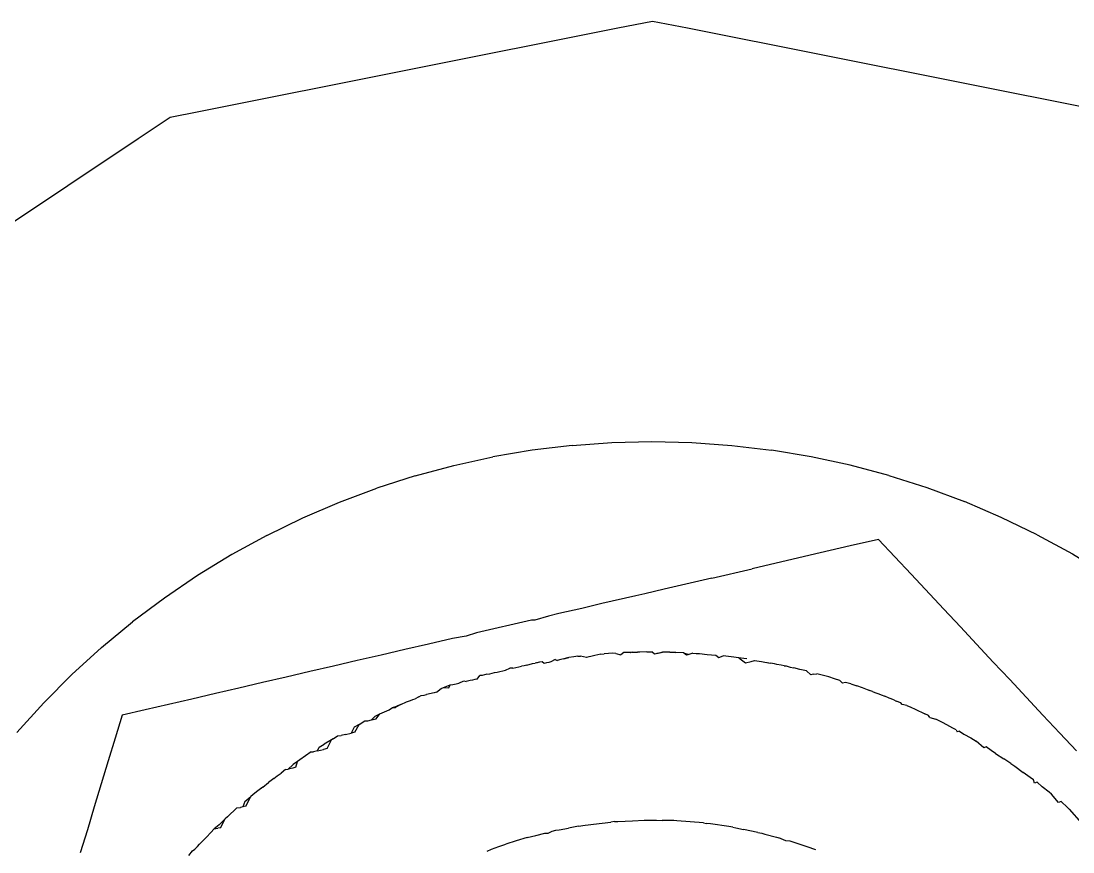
# Model space of a CAD drawing. Header units: millimetres. Extents: x -2916 to 2490, y 92 to 4100.
# Drawn here: x 40.41 to 52.92, y 1766.97 to 1776.85 of the extents above; entities that cross this region are included whole.
import ezdxf

# ---------------------------------------------------------------- set-up
doc = ezdxf.new("R2010")
doc.units = ezdxf.units.MM

msp = doc.modelspace()

# ---------------------------------------------------------------- linework, layer by layer
for p, q in [((47.505, 1776.769), (47.918, 1776.851)), ((47.918, 1776.851), (48.331, 1776.769)), ((42.52, 1775.778), (47.505, 1776.769)), ((48.331, 1776.769), (53.316, 1775.778)), ((42.178, 1775.71), (42.52, 1775.778)), ((41.799, 1775.457), (42.178, 1775.71)), ((37.519, 1772.597), (41.799, 1775.457)), ((46.959, 1771.805), (46.486, 1771.748)), ((46.959, 1771.805), (47.434, 1771.84)), ((47.434, 1771.84), (47.91, 1771.851)), ((47.91, 1771.851), (48.385, 1771.841)), ((48.385, 1771.841), (48.86, 1771.807)), ((48.86, 1771.807), (49.333, 1771.751)), ((45.552, 1771.568), (46.017, 1771.669)), ((46.486, 1771.748), (46.017, 1771.669)), ((49.802, 1771.672), (49.333, 1771.751)), ((50.267, 1771.572), (49.802, 1771.672)), ((45.093, 1771.444), (45.552, 1771.568)), ((50.727, 1771.449), (50.267, 1771.572)), ((45.093, 1771.444), (44.639, 1771.299)), ((50.727, 1771.449), (51.181, 1771.304)), ((44.194, 1771.132), (44.639, 1771.299)), ((51.181, 1771.304), (51.627, 1771.138)), ((43.756, 1770.944), (44.194, 1771.132)), ((52.064, 1770.951), (51.627, 1771.138)), ((43.328, 1770.736), (43.756, 1770.944)), ((52.493, 1770.744), (52.064, 1770.951)), ((43.328, 1770.736), (42.911, 1770.508)), ((50.606, 1770.689), (50.269, 1770.611)), ((50.993, 1770.276), (50.606, 1770.689)), ((52.493, 1770.744), (52.911, 1770.516)), ((49.911, 1770.528), (49.524, 1770.438)), ((50.269, 1770.611), (49.911, 1770.528)), ((42.911, 1770.508), (42.504, 1770.26)), ((49.524, 1770.438), (49.1, 1770.34)), ((52.911, 1770.516), (53.317, 1770.268)), ((48.622, 1770.228), (49.1, 1770.34)), ((50.993, 1770.276), (51.381, 1769.86)), ((42.504, 1770.26), (42.111, 1769.992)), ((48.622, 1770.228), (48.055, 1770.097)), ((47.717, 1770.018), (47.314, 1769.925)), ((47.824, 1770.043), (47.717, 1770.018)), ((48.055, 1770.097), (47.824, 1770.043)), ((42.111, 1769.992), (41.73, 1769.707)), ((47.252, 1769.91), (47.077, 1769.869)), ((47.314, 1769.925), (47.252, 1769.91)), ((46.679, 1769.777), (46.517, 1769.728)), ((46.802, 1769.806), (46.679, 1769.777)), ((47.077, 1769.869), (46.802, 1769.806)), ((51.578, 1769.65), (51.381, 1769.86)), ((41.363, 1769.404), (41.73, 1769.707)), ((46.479, 1769.73), (45.822, 1769.578)), ((46.517, 1769.728), (46.479, 1769.73)), ((51.772, 1769.442), (51.578, 1769.65)), ((45.701, 1769.538), (45.537, 1769.511)), ((45.822, 1769.578), (45.701, 1769.538)), ((41.011, 1769.083), (41.363, 1769.404)), ((45.253, 1769.445), (44.97, 1769.38)), ((45.537, 1769.511), (45.253, 1769.445)), ((51.97, 1769.23), (51.772, 1769.442)), ((44.687, 1769.314), (44.404, 1769.248)), ((44.97, 1769.38), (44.687, 1769.314)), ((46.86, 1769.268), (46.824, 1769.26)), ((46.86, 1769.268), (46.923, 1769.283)), ((46.89, 1769.275), (46.86, 1769.268)), ((46.923, 1769.283), (46.89, 1769.275)), ((46.979, 1769.291), (46.923, 1769.283)), ((47.029, 1769.299), (46.979, 1769.291)), ((47.029, 1769.299), (47.059, 1769.302)), ((47.13, 1769.285), (47.059, 1769.302)), ((47.158, 1769.291), (47.13, 1769.285)), ((47.184, 1769.297), (47.158, 1769.291)), ((47.229, 1769.308), (47.184, 1769.297)), ((47.302, 1769.326), (47.229, 1769.308)), ((47.302, 1769.326), (47.341, 1769.329)), ((47.445, 1769.335), (47.341, 1769.329)), ((47.482, 1769.334), (47.445, 1769.335)), ((47.482, 1769.334), (47.541, 1769.316)), ((47.575, 1769.344), (47.541, 1769.316)), ((47.625, 1769.346), (47.575, 1769.344)), ((47.676, 1769.347), (47.625, 1769.346)), ((47.65, 1769.341), (47.625, 1769.346)), ((47.676, 1769.347), (47.65, 1769.341)), ((47.676, 1769.347), (47.736, 1769.347)), ((47.765, 1769.349), (47.736, 1769.347)), ((47.849, 1769.351), (47.765, 1769.349)), ((47.849, 1769.351), (47.908, 1769.351)), ((47.849, 1769.351), (47.882, 1769.351)), ((47.882, 1769.351), (47.908, 1769.351)), ((47.942, 1769.326), (47.908, 1769.351)), ((47.969, 1769.333), (47.942, 1769.326)), ((47.969, 1769.333), (48.037, 1769.348)), ((48.012, 1769.342), (47.969, 1769.333)), ((48.037, 1769.348), (48.012, 1769.342)), ((48.075, 1769.349), (48.037, 1769.348)), ((48.123, 1769.349), (48.075, 1769.349)), ((48.192, 1769.346), (48.123, 1769.349)), ((48.123, 1769.349), (48.159, 1769.347)), ((48.159, 1769.347), (48.192, 1769.346)), ((48.286, 1769.341), (48.192, 1769.346)), ((48.322, 1769.314), (48.286, 1769.341)), ((48.286, 1769.341), (48.35, 1769.32)), ((48.35, 1769.32), (48.322, 1769.314)), ((48.397, 1769.336), (48.35, 1769.32)), ((48.397, 1769.336), (48.436, 1769.333)), ((48.436, 1769.333), (48.476, 1769.331)), ((48.476, 1769.331), (48.566, 1769.322)), ((48.566, 1769.322), (48.67, 1769.314)), ((48.67, 1769.314), (48.707, 1769.285)), ((48.707, 1769.285), (48.758, 1769.304)), ((48.822, 1769.295), (48.758, 1769.304)), ((48.853, 1769.291), (48.822, 1769.295)), ((48.942, 1769.281), (48.853, 1769.291)), ((49.001, 1769.272), (48.942, 1769.281)), ((48.942, 1769.281), (49.024, 1769.222)), ((49.04, 1769.267), (49.001, 1769.272)), ((44.122, 1769.182), (43.84, 1769.117)), ((44.404, 1769.248), (44.122, 1769.182)), ((46.169, 1769.136), (46.22, 1769.157)), ((46.257, 1769.156), (46.22, 1769.157)), ((46.257, 1769.156), (46.292, 1769.164)), ((46.292, 1769.164), (46.326, 1769.172)), ((46.326, 1769.172), (46.359, 1769.18)), ((46.391, 1769.187), (46.359, 1769.18)), ((46.421, 1769.194), (46.391, 1769.187)), ((46.421, 1769.194), (46.488, 1769.214)), ((46.488, 1769.214), (46.52, 1769.217)), ((46.574, 1769.23), (46.52, 1769.217)), ((46.546, 1769.223), (46.52, 1769.217)), ((46.574, 1769.23), (46.546, 1769.223)), ((46.605, 1769.234), (46.574, 1769.23)), ((46.626, 1769.214), (46.605, 1769.234)), ((46.655, 1769.221), (46.626, 1769.214)), ((46.682, 1769.227), (46.655, 1769.221)), ((46.709, 1769.233), (46.682, 1769.227)), ((46.758, 1769.261), (46.709, 1769.233)), ((46.758, 1769.261), (46.782, 1769.25)), ((46.824, 1769.26), (46.782, 1769.25)), ((49.024, 1769.222), (49.091, 1769.238)), ((49.091, 1769.238), (49.131, 1769.247)), ((49.131, 1769.247), (49.212, 1769.239)), ((49.212, 1769.239), (49.253, 1769.231)), ((49.253, 1769.231), (49.319, 1769.219)), ((49.253, 1769.231), (49.279, 1769.226)), ((49.279, 1769.226), (49.319, 1769.219)), ((49.367, 1769.209), (49.319, 1769.219)), ((49.397, 1769.203), (49.367, 1769.209)), ((49.445, 1769.193), (49.397, 1769.203)), ((49.481, 1769.187), (49.445, 1769.193)), ((49.481, 1769.187), (49.507, 1769.186)), ((49.507, 1769.186), (49.555, 1769.17)), ((49.555, 1769.17), (49.597, 1769.161)), ((49.67, 1769.143), (49.597, 1769.161)), ((49.748, 1769.125), (49.67, 1769.143)), ((52.165, 1769.022), (51.97, 1769.23)), ((40.675, 1768.746), (41.011, 1769.083)), ((43.559, 1769.052), (43.277, 1768.986)), ((43.84, 1769.117), (43.559, 1769.052)), ((45.774, 1769.016), (45.747, 1769.01)), ((45.802, 1769.022), (45.774, 1769.016)), ((45.83, 1769.029), (45.802, 1769.022)), ((45.83, 1769.029), (45.862, 1769.069)), ((45.891, 1769.071), (45.862, 1769.069)), ((45.945, 1769.087), (45.891, 1769.071)), ((45.945, 1769.087), (45.981, 1769.092)), ((45.981, 1769.092), (46.008, 1769.098)), ((46.008, 1769.098), (46.038, 1769.105)), ((46.038, 1769.105), (46.069, 1769.112)), ((46.069, 1769.112), (46.101, 1769.12)), ((46.101, 1769.12), (46.135, 1769.128)), ((46.135, 1769.128), (46.169, 1769.136)), ((49.748, 1769.125), (49.798, 1769.079)), ((49.827, 1769.086), (49.798, 1769.079)), ((49.827, 1769.086), (49.873, 1769.092)), ((49.918, 1769.079), (49.873, 1769.092)), ((50.013, 1769.053), (49.918, 1769.079)), ((50.081, 1769.032), (50.013, 1769.053)), ((50.145, 1769.013), (50.081, 1769.032)), ((52.56, 1768.6), (52.165, 1769.022)), ((42.997, 1768.921), (42.717, 1768.856)), ((43.277, 1768.986), (42.997, 1768.921)), ((45.347, 1768.871), (45.403, 1768.917)), ((45.403, 1768.917), (45.431, 1768.927)), ((45.431, 1768.927), (45.511, 1768.96)), ((45.431, 1768.927), (45.493, 1768.924)), ((45.493, 1768.924), (45.511, 1768.96)), ((45.511, 1768.96), (45.543, 1768.962)), ((45.543, 1768.962), (45.581, 1768.971)), ((45.581, 1768.971), (45.614, 1768.979)), ((45.614, 1768.979), (45.672, 1769.007)), ((45.672, 1769.007), (45.698, 1768.998)), ((45.747, 1769.01), (45.698, 1768.998)), ((50.177, 1768.981), (50.145, 1769.013)), ((50.213, 1768.989), (50.177, 1768.981)), ((50.274, 1768.972), (50.213, 1768.989)), ((50.274, 1768.972), (50.347, 1768.946)), ((50.415, 1768.924), (50.347, 1768.946)), ((50.472, 1768.902), (50.415, 1768.924)), ((50.533, 1768.881), (50.472, 1768.902)), ((50.507, 1768.888), (50.472, 1768.902)), ((42.438, 1768.791), (42.16, 1768.726)), ((42.717, 1768.856), (42.438, 1768.791)), ((44.989, 1768.756), (45.037, 1768.775)), ((45.037, 1768.775), (45.064, 1768.787)), ((45.064, 1768.787), (45.094, 1768.792)), ((45.138, 1768.817), (45.094, 1768.792)), ((45.138, 1768.817), (45.165, 1768.833)), ((45.165, 1768.833), (45.199, 1768.836)), ((45.199, 1768.836), (45.229, 1768.843)), ((45.319, 1768.864), (45.229, 1768.843)), ((45.347, 1768.871), (45.319, 1768.864)), ((50.533, 1768.881), (50.507, 1768.888)), ((50.533, 1768.881), (50.56, 1768.868)), ((50.56, 1768.868), (50.609, 1768.851)), ((50.609, 1768.851), (50.638, 1768.839)), ((50.638, 1768.839), (50.681, 1768.824)), ((50.732, 1768.802), (50.681, 1768.824)), ((50.788, 1768.781), (50.732, 1768.802)), ((50.788, 1768.781), (50.813, 1768.766)), ((50.869, 1768.745), (50.813, 1768.766)), ((40.355, 1768.394), (40.675, 1768.746)), ((41.883, 1768.662), (41.608, 1768.598)), ((42.16, 1768.726), (41.883, 1768.662)), ((44.672, 1768.613), (44.785, 1768.664)), ((44.785, 1768.664), (44.825, 1768.69)), ((44.825, 1768.69), (44.876, 1768.707)), ((44.825, 1768.69), (44.855, 1768.691)), ((44.921, 1768.727), (44.855, 1768.691)), ((44.855, 1768.691), (44.876, 1768.707)), ((44.921, 1768.727), (44.876, 1768.707)), ((44.921, 1768.727), (44.989, 1768.756)), ((50.885, 1768.726), (50.869, 1768.745)), ((50.942, 1768.715), (50.885, 1768.726)), ((50.942, 1768.715), (50.989, 1768.693)), ((50.989, 1768.693), (51.039, 1768.671)), ((51.039, 1768.671), (51.156, 1768.615)), ((41.608, 1768.598), (41.525, 1768.327)), ((44.427, 1768.49), (44.494, 1768.53)), ((44.494, 1768.53), (44.53, 1768.533)), ((44.53, 1768.533), (44.572, 1768.543)), ((44.572, 1768.543), (44.619, 1768.587)), ((44.572, 1768.543), (44.631, 1768.557)), ((44.619, 1768.587), (44.672, 1768.613)), ((44.631, 1768.557), (44.672, 1768.613)), ((51.2, 1768.595), (51.156, 1768.615)), ((51.217, 1768.57), (51.2, 1768.595)), ((51.217, 1768.57), (51.286, 1768.553)), ((51.373, 1768.507), (51.286, 1768.553)), ((52.76, 1768.386), (52.56, 1768.6)), ((44.366, 1768.457), (44.334, 1768.387)), ((44.376, 1768.397), (44.334, 1768.387)), ((44.427, 1768.49), (44.366, 1768.457)), ((44.376, 1768.397), (44.427, 1768.49)), ((51.453, 1768.466), (51.373, 1768.507)), ((51.489, 1768.446), (51.453, 1768.466)), ((51.528, 1768.425), (51.489, 1768.446)), ((51.528, 1768.425), (51.542, 1768.399)), ((51.568, 1768.409), (51.542, 1768.399)), ((51.568, 1768.409), (51.619, 1768.373)), ((41.525, 1768.327), (41.443, 1768.055)), ((44.097, 1768.305), (44.012, 1768.255)), ((44.045, 1768.201), (44.097, 1768.305)), ((44.119, 1768.318), (44.097, 1768.305)), ((44.119, 1768.318), (44.17, 1768.353)), ((44.17, 1768.353), (44.213, 1768.359)), ((44.264, 1768.371), (44.213, 1768.359)), ((44.264, 1768.371), (44.334, 1768.387)), ((51.619, 1768.373), (51.701, 1768.328)), ((51.701, 1768.328), (51.766, 1768.289)), ((51.858, 1768.212), (51.766, 1768.289)), ((52.958, 1768.174), (52.76, 1768.386)), ((43.856, 1768.162), (43.722, 1768.068)), ((43.856, 1768.162), (43.885, 1768.164)), ((43.932, 1768.175), (43.885, 1768.164)), ((43.932, 1768.175), (43.952, 1768.217)), ((43.932, 1768.175), (44.002, 1768.191)), ((43.952, 1768.217), (44.012, 1768.255)), ((44.045, 1768.201), (44.002, 1768.191)), ((51.885, 1768.222), (51.858, 1768.212)), ((51.943, 1768.18), (51.885, 1768.222)), ((51.998, 1768.144), (51.943, 1768.18)), ((51.998, 1768.144), (52.095, 1768.079)), ((41.443, 1768.055), (41.36, 1767.783)), ((43.695, 1768.05), (43.641, 1768.012)), ((43.674, 1767.979), (43.695, 1768.05)), ((43.722, 1768.068), (43.695, 1768.05)), ((52.18, 1768.023), (52.095, 1768.079)), ((52.18, 1768.023), (52.226, 1767.991)), ((43.453, 1767.877), (43.498, 1767.911)), ((43.551, 1767.955), (43.498, 1767.911)), ((43.551, 1767.955), (43.584, 1767.958)), ((43.584, 1767.958), (43.641, 1768.012)), ((43.637, 1767.97), (43.584, 1767.958)), ((43.674, 1767.979), (43.637, 1767.97)), ((52.226, 1767.991), (52.324, 1767.919)), ((52.41, 1767.857), (52.324, 1767.919)), ((41.36, 1767.783), (41.277, 1767.51)), ((43.28, 1767.745), (43.348, 1767.797)), ((43.411, 1767.846), (43.348, 1767.797)), ((43.411, 1767.846), (43.453, 1767.877)), ((52.447, 1767.83), (52.41, 1767.857)), ((52.461, 1767.792), (52.447, 1767.83)), ((52.491, 1767.802), (52.461, 1767.792)), ((52.491, 1767.802), (52.552, 1767.747)), ((43.187, 1767.671), (43.14, 1767.633)), ((43.221, 1767.698), (43.187, 1767.671)), ((43.28, 1767.745), (43.221, 1767.698)), ((43.257, 1767.733), (43.221, 1767.698)), ((43.257, 1767.733), (43.28, 1767.745)), ((52.634, 1767.683), (52.552, 1767.747)), ((52.662, 1767.66), (52.634, 1767.683)), ((52.746, 1767.56), (52.662, 1767.66)), ((43.068, 1767.572), (43.043, 1767.509)), ((43.08, 1767.518), (43.043, 1767.509)), ((43.068, 1767.572), (43.14, 1767.633)), ((43.08, 1767.518), (43.14, 1767.633)), ((52.777, 1767.571), (52.746, 1767.56)), ((52.777, 1767.571), (52.851, 1767.5)), ((41.277, 1767.51), (41.194, 1767.236)), ((42.862, 1767.391), (42.835, 1767.367)), ((42.974, 1767.497), (42.862, 1767.391)), ((42.974, 1767.497), (43.014, 1767.502)), ((43.043, 1767.509), (43.014, 1767.502)), ((52.851, 1767.5), (52.871, 1767.483)), ((52.871, 1767.483), (53.019, 1767.315)), ((42.76, 1767.297), (42.703, 1767.248)), ((42.835, 1767.367), (42.76, 1767.297)), ((42.778, 1767.261), (42.835, 1767.367)), ((47.038, 1767.279), (46.919, 1767.257)), ((47.038, 1767.279), (47.115, 1767.293)), ((47.115, 1767.293), (47.152, 1767.297)), ((47.152, 1767.297), (47.216, 1767.304)), ((47.216, 1767.304), (47.421, 1767.328)), ((47.465, 1767.333), (47.421, 1767.328)), ((47.465, 1767.333), (47.503, 1767.335)), ((47.503, 1767.335), (47.679, 1767.344)), ((47.679, 1767.344), (47.817, 1767.351)), ((47.817, 1767.351), (47.965, 1767.349)), ((47.965, 1767.349), (48.031, 1767.348)), ((48.099, 1767.346), (48.031, 1767.348)), ((48.17, 1767.346), (48.099, 1767.346)), ((48.207, 1767.343), (48.17, 1767.346)), ((48.521, 1767.318), (48.207, 1767.343)), ((48.521, 1767.318), (48.559, 1767.313)), ((48.605, 1767.306), (48.559, 1767.313)), ((48.826, 1767.275), (48.605, 1767.306)), ((48.87, 1767.268), (48.826, 1767.275)), ((48.87, 1767.268), (48.907, 1767.261)), ((41.194, 1767.236), (41.11, 1766.962)), ((42.558, 1767.098), (42.61, 1767.149)), ((42.61, 1767.149), (42.663, 1767.203)), ((42.703, 1767.248), (42.663, 1767.203)), ((42.703, 1767.248), (42.746, 1767.254)), ((42.778, 1767.261), (42.746, 1767.254)), ((46.426, 1767.145), (46.293, 1767.103)), ((46.426, 1767.145), (46.527, 1767.17)), ((46.527, 1767.17), (46.634, 1767.197)), ((46.634, 1767.197), (46.674, 1767.196)), ((46.674, 1767.196), (46.723, 1767.219)), ((46.723, 1767.219), (46.768, 1767.23)), ((46.768, 1767.23), (46.805, 1767.237)), ((46.805, 1767.237), (46.919, 1767.257)), ((48.907, 1767.261), (48.999, 1767.241)), ((49.17, 1767.206), (48.999, 1767.241)), ((49.17, 1767.206), (49.215, 1767.196)), ((49.215, 1767.196), (49.252, 1767.186)), ((49.252, 1767.186), (49.392, 1767.147)), ((49.392, 1767.147), (49.421, 1767.139)), ((49.503, 1767.105), (49.421, 1767.139)), ((42.471, 1767.007), (42.503, 1767.039)), ((42.503, 1767.039), (42.528, 1767.066)), ((42.528, 1767.066), (42.558, 1767.098)), ((46.003, 1767.005), (46.089, 1767.039)), ((46.089, 1767.039), (46.17, 1767.064)), ((46.293, 1767.103), (46.17, 1767.064)), ((49.555, 1767.102), (49.503, 1767.105)), ((49.591, 1767.09), (49.555, 1767.102)), ((49.757, 1767.032), (49.591, 1767.09)), ((49.858, 1766.997), (49.757, 1767.032)), ((42.4, 1766.93), (42.444, 1766.986)), ((42.444, 1766.986), (42.471, 1767.007)), ((45.948, 1766.984), (46.003, 1767.005))]:
    msp.add_line(p, q)

doc.saveas('drawing.dxf')
